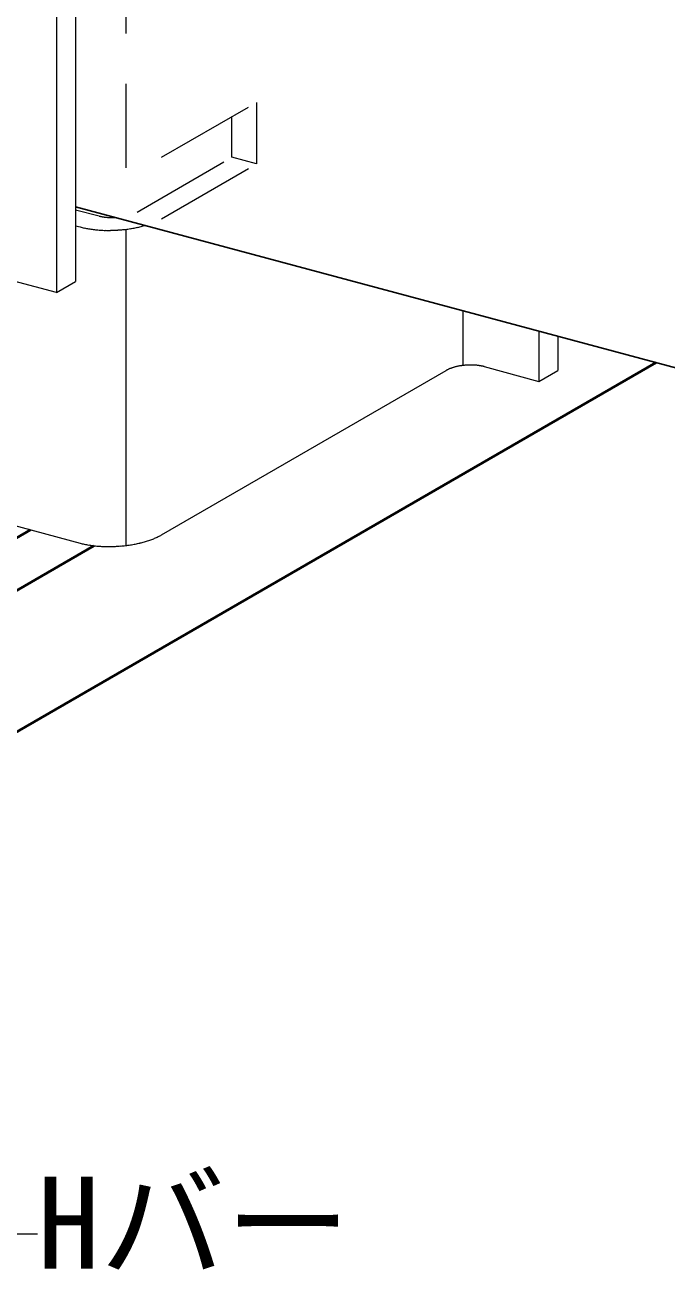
# Model space of a CAD drawing. Units: millimetres on the paper. Extents: x -195 to 195, y -140 to 138.
# Drawn here: x 29.9 to 37.57, y 21 to 36.07 of the extents above; entities that cross this region are included whole.
import ezdxf
from ezdxf.enums import TextEntityAlignment as Align

# ---------------------------------------------------------------- set-up
doc = ezdxf.new("R2010")
doc.units = ezdxf.units.MM
doc.linetypes.add('DASHED1', pattern=[1.8, 1.2, -0.6])
for name, color, linetype, lineweight in [('0-3_Hバー受け', 2, 'Continuous', 25), ('0-6_文字', 7, 'Continuous', 18), ('0-7_HバーまたはTバー', 6, 'Continuous', 35), ('0-A_クリップ', 7, 'Continuous', 18)]:
    doc.layers.add(name, color=color, linetype=linetype, lineweight=lineweight)
doc.styles.add('ＭＳ ゴシック', font='')
doc.styles.get('ＭＳ ゴシック').set_extended_font_data('MS Gothic')

msp = doc.modelspace()

# ---------------------------------------------------------------- linework, layer by layer
at = {"layer": '0-3_Hバー受け'}
msp.add_line((30.499, 33.898), (41.885, 30.847), dxfattribs=at)
at = {"layer": '0-6_文字'}
msp.add_line((29.043, 21.623), (30.043, 21.623), dxfattribs=at)
at = {"layer": '0-7_HバーまたはTバー'}
for p, q in [((37.445, 32.037), (18.329, 21)), ((16.656, 22.357), (29.959, 30.037)), ((30.72, 29.847), (16.656, 21.727))]:
    msp.add_line(p, q, dxfattribs=at)
at = {"layer": '0-A_クリップ'}
for p, q in [((30.499, 41.32), (30.499, 33.004)), ((30.272, 41.189), (30.272, 32.873)), ((32.663, 34.412), (32.371, 34.49)), ((30.272, 32.873), (25.434, 34.169)), ((30.499, 33.864), (30.782, 33.789)), ((30.499, 33.673), (30.555, 33.658)), ((31.103, 33.63), (31.103, 29.85)), ((30.272, 32.873), (30.499, 33.004)), ((35.131, 32.657), (35.131, 32.001)), ((36.044, 32.412), (36.044, 31.812)), ((36.271, 32.351), (36.271, 31.943)), ((35.387, 31.988), (36.044, 31.812)), ((31.528, 29.976), (34.933, 31.942)), ((36.044, 31.812), (36.271, 31.943)), ((27.835, 30.606), (30.555, 29.878))]:
    msp.add_line(p, q, dxfattribs=at)
at = {"layer": '0-A_クリップ', "linetype": 'DASHED1'}
for p, q in [((31.103, 40.77), (31.103, 34.365)), ((31.528, 34.491), (32.663, 35.147)), ((32.663, 35.147), (32.663, 34.412)), ((32.371, 34.49), (32.371, 34.978)), ((31.236, 33.835), (32.371, 34.49)), ((31.528, 33.756), (32.663, 34.412))]:
    msp.add_line(p, q, dxfattribs=at)
at = {"layer": '0-A_クリップ'}
for centre, radius, start, end in [((30.898, 34.222), 0.449, 255.0095, 256.5023), ((30.906, 34.256), 0.484, 256.5014, 257.9214), ((30.913, 34.29), 0.518, 257.9207, 259.2769), ((30.92, 34.323), 0.552, 259.2763, 260.5763), ((30.925, 34.356), 0.585, 260.5757, 261.8264), ((30.93, 34.387), 0.617, 261.8259, 263.0333), ((30.933, 34.417), 0.647, 263.0328, 264.2026), ((30.936, 34.445), 0.675, 264.2021, 265.3393), ((30.938, 34.471), 0.701, 265.3388, 266.448), ((30.94, 34.494), 0.724, 266.4476, 267.5331), ((30.941, 34.514), 0.744, 267.5328, 268.5986), ((30.941, 34.531), 0.761, 268.5983, 269.6482), ((30.941, 34.544), 0.775, 269.6478, 270.6854), ((30.941, 34.554), 0.785, 270.6851, 271.7138), ((30.941, 34.561), 0.791, 271.7135, 272.4676), ((30.804, 34.587), 0.962, 255.0095, 256.5023), ((30.821, 34.659), 1.037, 256.5014, 257.9214), ((30.837, 34.732), 1.111, 257.9207, 259.2769), ((30.85, 34.803), 1.184, 259.2763, 260.5763), ((30.862, 34.873), 1.254, 260.5757, 261.8264), ((30.872, 34.94), 1.322, 261.8259, 263.0333), ((30.879, 35.004), 1.387, 263.0328, 264.2026), ((30.885, 35.064), 1.447, 264.2021, 265.3393), ((30.89, 35.119), 1.502, 265.3388, 266.448), ((30.893, 35.168), 1.551, 266.4476, 267.5331), ((30.895, 35.211), 1.595, 267.5328, 268.5986), ((30.896, 35.248), 1.631, 268.5983, 269.6482), ((30.896, 35.277), 1.66, 269.6478, 270.6854), ((30.896, 35.299), 1.681, 270.6851, 271.7138), ((30.895, 35.312), 1.695, 271.7135, 272.7367), ((30.895, 35.318), 1.701, 272.7364, 273.7572), ((30.895, 35.316), 1.698, 273.7569, 274.7788), ((30.896, 35.305), 1.688, 274.7785, 275.8045), ((30.898, 35.287), 1.67, 275.8042, 276.8378), ((30.901, 35.261), 1.644, 276.8374, 277.8819), ((30.906, 35.228), 1.61, 277.8816, 278.9404), ((30.912, 35.188), 1.57, 278.9401, 280.0171), ((30.92, 35.142), 1.523, 280.0167, 281.1157), ((30.93, 35.09), 1.47, 281.1153, 282.2405), ((30.943, 35.033), 1.412, 282.24, 283.3959), ((30.957, 34.972), 1.349, 283.3954, 284.5868), ((30.974, 34.908), 1.282, 284.5863, 285.8186), ((30.993, 34.84), 1.213, 285.818, 286.1121), ((35.095, 31.658), 0.328, 116.1735, 118.0147), ((35.11, 31.628), 0.36, 114.4468, 116.1748), ((35.124, 31.598), 0.394, 112.82, 114.448), ((35.137, 31.566), 0.429, 111.2813, 112.821), ((35.15, 31.534), 0.463, 109.8204, 111.2822), ((35.162, 31.501), 0.498, 108.4282, 109.8212), ((35.172, 31.468), 0.532, 107.0965, 108.4289), ((35.182, 31.436), 0.566, 105.818, 107.0971), ((35.191, 31.405), 0.599, 104.5863, 105.8186), ((35.199, 31.375), 0.63, 103.3954, 104.5868), ((35.206, 31.346), 0.659, 102.24, 103.3959), ((35.212, 31.32), 0.686, 101.1153, 102.2405), ((35.216, 31.296), 0.711, 100.0167, 101.1157), ((35.22, 31.274), 0.733, 98.9401, 100.0171), ((35.223, 31.255), 0.751, 97.8816, 98.9404), ((35.225, 31.24), 0.767, 96.8374, 97.8819), ((35.227, 31.228), 0.779, 95.8042, 96.8377), ((35.228, 31.219), 0.788, 94.7785, 95.8045), ((35.228, 31.214), 0.793, 93.7569, 94.7788), ((35.228, 31.213), 0.794, 92.7364, 93.7572), ((35.228, 31.216), 0.791, 91.7135, 92.7367), ((35.228, 31.222), 0.785, 90.6851, 91.7138), ((35.228, 31.232), 0.775, 89.6478, 90.6854), ((35.228, 31.246), 0.761, 88.5982, 89.6482), ((35.228, 31.263), 0.744, 87.5328, 88.5986), ((35.229, 31.283), 0.724, 86.4476, 87.5331), ((35.23, 31.306), 0.701, 85.3388, 86.448), ((35.233, 31.332), 0.675, 84.2021, 85.3393), ((35.235, 31.36), 0.647, 83.0328, 84.2026), ((35.239, 31.39), 0.617, 81.8259, 83.0333), ((35.244, 31.421), 0.585, 80.5757, 81.8264), ((35.249, 31.454), 0.552, 79.2763, 80.5763), ((35.255, 31.487), 0.518, 77.9207, 79.2769), ((35.263, 31.521), 0.484, 76.5014, 77.9214), ((35.271, 31.555), 0.449, 75.0096, 76.5023), ((35.081, 31.685), 0.296, 118.0131, 119.9827), ((30.804, 30.807), 0.962, 255.0095, 256.5023), ((30.821, 30.879), 1.037, 256.5014, 257.9214), ((30.837, 30.952), 1.111, 257.9207, 259.2769), ((30.85, 31.023), 1.184, 259.2763, 260.5763), ((30.862, 31.093), 1.254, 260.5757, 261.8264), ((30.872, 31.16), 1.322, 261.8259, 263.0333), ((30.879, 31.224), 1.387, 263.0328, 264.2026), ((30.885, 31.284), 1.447, 264.2021, 265.3393), ((30.89, 31.339), 1.502, 265.3388, 266.448), ((30.893, 31.388), 1.551, 266.4476, 267.5331), ((30.895, 31.431), 1.595, 267.5328, 268.5986), ((30.896, 31.468), 1.631, 268.5983, 269.6482), ((30.896, 31.519), 1.681, 270.6851, 271.7138), ((30.895, 31.532), 1.695, 271.7135, 272.7367), ((30.895, 31.538), 1.701, 272.7364, 273.7572), ((30.895, 31.536), 1.698, 273.7569, 274.7788), ((30.896, 31.525), 1.688, 274.7785, 275.8045), ((30.898, 31.507), 1.67, 275.8042, 276.8378), ((30.901, 31.481), 1.644, 276.8374, 277.8819), ((30.906, 31.448), 1.61, 277.8816, 278.9404), ((30.912, 31.408), 1.57, 278.9401, 280.0171), ((30.92, 31.362), 1.523, 280.0167, 281.1157), ((30.93, 31.31), 1.47, 281.1153, 282.2405), ((30.943, 31.253), 1.412, 282.24, 283.3959), ((30.957, 31.192), 1.349, 283.3954, 284.5868), ((30.974, 31.128), 1.282, 284.5863, 285.8186), ((30.993, 31.06), 1.213, 285.818, 287.0971), ((31.014, 30.992), 1.141, 287.0965, 288.4289), ((31.037, 30.922), 1.067, 288.4282, 289.8212), ((31.063, 30.852), 0.993, 289.8204, 291.2822), ((31.09, 30.782), 0.918, 291.2813, 292.821), ((31.118, 30.715), 0.845, 292.82, 294.448), ((31.148, 30.649), 0.772, 294.4468, 296.1748), ((31.179, 30.586), 0.702, 296.1735, 298.0147), ((31.211, 30.526), 0.635, 298.0131, 299.9826), ((30.896, 31.497), 1.66, 269.6478, 270.6854)]:
    msp.add_arc(centre, radius, start, end, dxfattribs=at)

# ---------------------------------------------------------------- texts
at = {"layer": '0-6_文字', "style": 'ＭＳ ゴシック'}
msp.add_text('Hバー', height=1.1, dxfattribs=at).set_placement((30.043, 20.873), align=Align.BOTTOM_LEFT)

doc.saveas('drawing.dxf')
